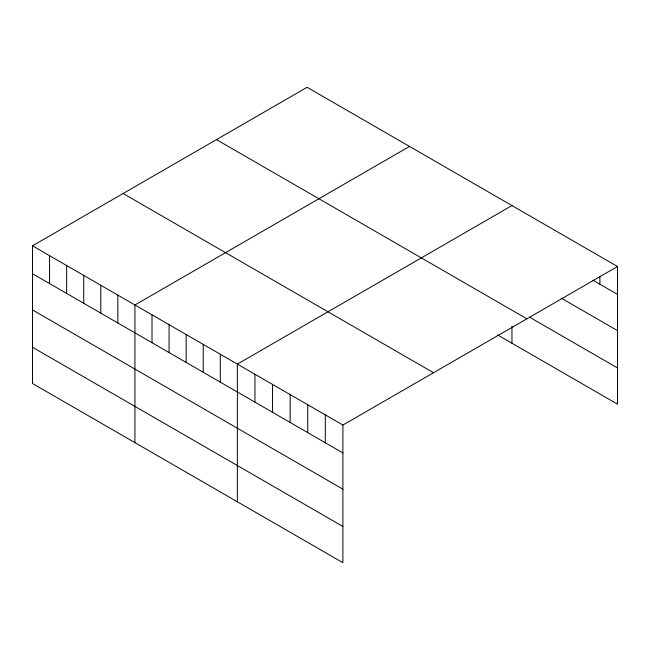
<?xml version="1.0" encoding="UTF-8"?>
<svg xmlns="http://www.w3.org/2000/svg" width="650" height="650" viewBox="0 0 650 650"><rect width="100%" height="100%" fill="white"/><g stroke="black" fill="none" stroke-linecap="round" stroke-linejoin="round"><path stroke-width="0.97" d="M32.5 245.83L342.899 425.043L342.899 562.705L32.5 383.5L32.5 245.83L307.101 87.295L617.5 266.5L617.5 404.17L497.453 334.856M409.533 146.437L134.932 304.972L134.932 442.634M511.964 205.571L237.364 364.106L237.364 501.776M342.899 425.043L617.5 266.5M592.873 280.174L617.5 294.385M561.21 298.123L617.5 330.614M529.555 317.168L617.5 367.941M216.482 139.612L526.882 318.817M123.118 193.513L433.517 372.726M32.5 273.715L342.899 452.928M32.5 309.944L342.899 489.157M32.5 347.271L342.899 526.476M599.909 276.266L599.909 284.237M511.964 326.129L511.964 343.241M325.317 414.887L325.317 442.772M307.726 404.731L307.726 432.616M290.136 394.574L290.136 422.459M272.545 384.418L272.545 412.303M254.954 374.262L254.954 402.147M220.293 354.25L220.293 382.135M203.222 344.394L203.222 372.279M186.152 334.539L186.152 362.424M169.073 324.683L169.073 352.568M152.002 314.827L152.002 342.713M117.861 295.116L117.861 323.001M100.791 285.261L100.791 313.146M83.72 275.405L83.72 303.29M66.641 265.541L66.641 293.426M49.571 255.686L49.571 283.571"/></g></svg>
